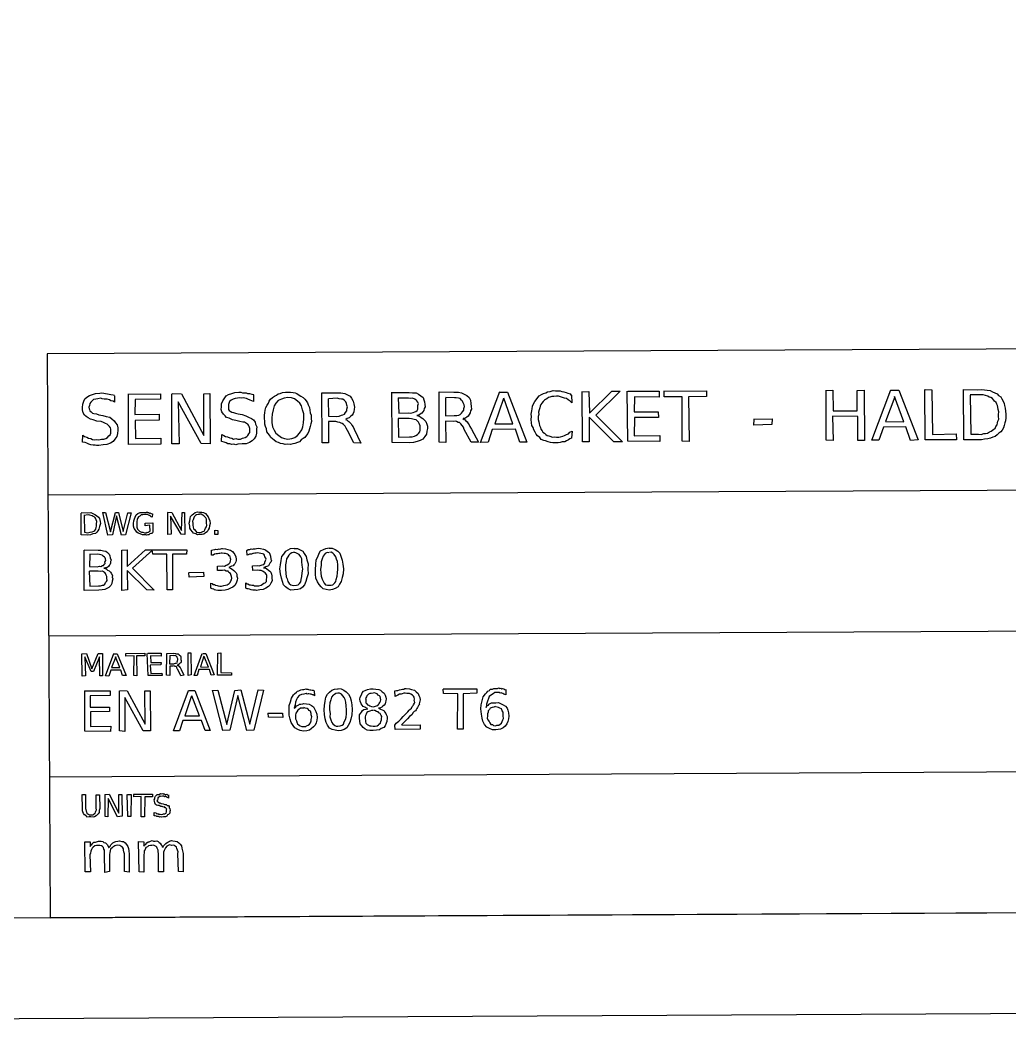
# Model space of a CAD drawing. Header units: millimetres. Extents: x -1 to 471, y -1 to 401.
# Drawn here: x 278 to 376.3, y -1.2 to 99.4 of the extents above; entities that cross this region are included whole.
import ezdxf

# ---------------------------------------------------------------- set-up
doc = ezdxf.new("R2010")
doc.units = ezdxf.units.MM

msp = doc.modelspace()

# ---------------------------------------------------------------- linework, layer by layer
for points in [[(1.06, -1.21), (471.02, 1.22), (468.99, 401.18), (-1.05, 398.77)], [(11.02, 8.84), (460.96, 11.16), (459.02, 391.14), (9.04, 388.87)], [(280.96, 10.21), (460.97, 11.16), (460.67, 67.14), (280.68, 66.24)]]:
    msp.add_lwpolyline(points, close=True)
for points in [[(301.18, 62.19), (301.17, 61.5), (301, 61.59), (300.84, 61.66), (300.63, 61.75), (300.5, 61.82), (300.33, 61.83), (300.16, 61.87), (299.98, 61.85), (299.81, 61.87), (299.59, 61.83), (299.35, 61.82), (299.15, 61.73), (298.97, 61.66), (298.81, 61.5), (298.75, 61.41), (298.7, 61.23), (298.69, 61.08), (298.69, 60.9), (298.69, 60.73), (298.77, 60.61), (298.85, 60.56), (299.02, 60.44), (299.19, 60.42), (299.38, 60.36), (299.66, 60.29), (300.04, 60.21), (300.42, 60.08), (300.67, 59.97), (300.97, 59.84), (301.19, 59.68), (301.34, 59.47), (301.39, 59.27), (301.5, 58.98), (301.49, 58.75), (301.47, 58.38), (301.41, 58.06), (301.24, 57.81), (301.04, 57.62), (300.78, 57.44), (300.45, 57.32), (300.05, 57.29), (299.61, 57.26), (299.43, 57.22), (299.24, 57.27), (299.03, 57.25), (298.84, 57.3), (298.64, 57.32), (298.46, 57.4), (298.25, 57.46), (298.01, 57.53), (298.02, 58.25), (298.22, 58.12), (298.41, 58.04), (298.61, 58), (298.84, 57.89), (299.04, 57.87), (299.19, 57.78), (299.42, 57.82), (299.63, 57.76), (299.88, 57.77), (300.09, 57.86), (300.35, 57.94), (300.51, 58.03), (300.63, 58.15), (300.72, 58.31), (300.82, 58.44), (300.83, 58.66), (300.82, 58.83), (300.75, 59.02), (300.68, 59.16), (300.61, 59.27), (300.47, 59.33), (300.29, 59.45), (300.11, 59.46), (299.83, 59.51), (299.44, 59.64), (299.11, 59.68), (298.75, 59.85), (298.49, 59.93), (298.35, 60.09), (298.19, 60.24), (298.05, 60.48), (297.98, 60.71), (298.01, 60.98), (298, 61.29), (298.12, 61.58), (298.25, 61.79), (298.45, 62.06), (298.69, 62.22), (299.04, 62.3), (299.33, 62.4), (299.74, 62.43), (299.91, 62.44), (300.08, 62.38), (300.29, 62.38), (300.45, 62.36), (300.6, 62.3), (300.8, 62.3), (301.03, 62.24), (301.23, 62.2)], [(304.58, 62.44), (304.86, 62.43), (305.12, 62.4), (305.32, 62.38), (305.5, 62.3), (305.71, 62.14), (305.9, 62.03), (306.12, 61.91), (306.3, 61.74), (306.4, 61.59), (306.56, 61.38), (306.63, 61.19), (306.74, 60.9), (306.79, 60.66), (306.83, 60.4), (306.91, 60.16), (306.9, 59.84), (306.93, 59.54), (306.87, 59.31), (306.8, 59.04), (306.75, 58.81), (306.68, 58.58), (306.57, 58.32), (306.45, 58.17), (306.27, 57.94), (306.12, 57.82), (305.92, 57.7), (305.75, 57.52), (305.56, 57.45), (305.3, 57.34), (305.09, 57.31), (304.86, 57.24), (304.59, 57.28), (304.34, 57.25), (304.14, 57.29), (303.87, 57.35), (303.68, 57.45), (303.44, 57.51), (303.23, 57.66), (303.08, 57.79), (302.89, 57.92), (302.76, 58.16), (302.64, 58.33), (302.52, 58.51), (302.46, 58.79), (302.36, 59.04), (302.31, 59.26), (302.3, 59.53), (302.29, 59.86), (302.26, 60.14), (302.31, 60.4), (302.35, 60.64), (302.41, 60.9), (302.53, 61.15), (302.66, 61.35), (302.75, 61.54), (302.88, 61.76), (303.07, 61.91), (303.26, 62.04), (303.46, 62.15), (303.63, 62.26), (303.82, 62.32), (304.07, 62.42), (304.36, 62.43), (304.61, 62.43)], [(310.32, 59.71), (310.48, 59.65), (310.55, 59.6), (310.66, 59.54), (310.76, 59.42), (310.89, 59.31), (310.94, 59.16), (311.1, 58.98), (311.18, 58.76), (311.86, 57.36), (311.16, 57.41), (310.53, 58.64), (310.39, 58.87), (310.29, 59.07), (310.14, 59.22), (310.01, 59.32), (309.9, 59.37), (309.77, 59.43), (309.55, 59.47), (309.35, 59.52), (308.62, 59.51), (308.64, 57.4), (308, 57.39), (307.96, 62.39), (309.46, 62.36), (309.86, 62.36), (310.26, 62.32), (310.52, 62.18), (310.78, 62.03), (310.92, 61.83), (311.09, 61.55), (311.14, 61.28), (311.22, 60.94), (311.19, 60.76), (311.14, 60.5), (311.09, 60.31), (311, 60.17), (310.87, 60.04), (310.7, 59.88), (310.5, 59.82), (310.36, 59.73)], [(314.88, 62.41), (316.65, 62.41), (316.97, 62.39), (317.35, 62.37), (317.57, 62.24), (317.82, 62.09), (318.04, 61.9), (318.12, 61.69), (318.19, 61.47), (318.21, 61.21), (318.24, 60.97), (318.16, 60.81), (318.11, 60.61), (318.01, 60.48), (317.92, 60.35), (317.76, 60.24), (317.63, 60.15), (317.41, 60.12), (317.67, 60.06), (317.83, 59.93), (318, 59.83), (318.15, 59.68), (318.32, 59.53), (318.41, 59.27), (318.47, 59.06), (318.49, 58.84), (318.42, 58.55), (318.38, 58.26), (318.22, 58.03), (318, 57.76), (317.74, 57.64), (317.44, 57.53), (317.1, 57.44), (316.71, 57.42), (314.96, 57.43), (314.92, 62.42)], [(321.98, 59.82), (322.11, 59.74), (322.22, 59.69), (322.3, 59.58), (322.43, 59.48), (322.51, 59.32), (322.61, 59.21), (322.69, 59.02), (322.85, 58.78), (323.55, 57.48), (322.83, 57.47), (322.13, 58.74), (322.05, 58.97), (321.93, 59.14), (321.8, 59.28), (321.67, 59.42), (321.51, 59.44), (321.37, 59.54), (321.24, 59.55), (321.01, 59.53), (320.26, 59.57), (320.29, 57.43), (319.64, 57.47), (319.63, 62.46), (321.1, 62.45), (321.56, 62.44), (321.86, 62.36), (322.2, 62.22), (322.39, 62.1), (322.61, 61.91), (322.76, 61.65), (322.78, 61.32), (322.82, 61.02), (322.85, 60.75), (322.76, 60.58), (322.7, 60.37), (322.6, 60.23), (322.52, 60.05), (322.37, 59.96), (322.2, 59.84), (322.01, 59.81)], [(325.64, 62.43), (326.42, 62.45), (328.34, 57.48), (327.64, 57.46), (327.21, 58.78), (324.91, 58.72), (324.49, 57.47), (323.75, 57.44), (325.68, 62.5)], [(332.8, 62.13), (332.83, 61.39), (332.66, 61.55), (332.47, 61.69), (332.3, 61.8), (332.1, 61.85), (331.89, 61.91), (331.7, 61.97), (331.48, 62.03), (331.28, 62.05), (331.03, 62), (330.82, 62.02), (330.65, 61.94), (330.5, 61.9), (330.32, 61.79), (330.21, 61.71), (330.09, 61.63), (329.97, 61.5), (329.84, 61.34), (329.75, 61.21), (329.68, 61.06), (329.63, 60.88), (329.57, 60.69), (329.5, 60.45), (329.53, 60.21), (329.48, 60.01), (329.49, 59.73), (329.53, 59.5), (329.57, 59.33), (329.61, 59.13), (329.71, 58.92), (329.73, 58.76), (329.88, 58.6), (329.95, 58.45), (330.12, 58.37), (330.22, 58.23), (330.36, 58.14), (330.54, 58.09), (330.72, 58.05), (330.88, 57.97), (331.1, 57.99), (331.29, 57.98), (331.52, 57.96), (331.68, 58.01), (331.93, 58.07), (332.08, 58.12), (332.29, 58.22), (332.49, 58.29), (332.63, 58.47), (332.84, 58.58), (332.8, 57.86), (332.63, 57.79), (332.49, 57.7), (332.3, 57.6), (332.11, 57.49), (331.87, 57.49), (331.65, 57.44), (331.46, 57.41), (331.23, 57.4), (330.93, 57.42), (330.69, 57.45), (330.48, 57.5), (330.21, 57.6), (330.04, 57.65), (329.78, 57.75), (329.63, 57.92), (329.42, 58.1), (329.26, 58.28), (329.16, 58.48), (329.05, 58.7), (328.99, 58.93), (328.86, 59.13), (328.82, 59.38), (328.77, 59.71), (328.82, 60.01), (328.79, 60.27), (328.85, 60.57), (328.89, 60.8), (328.92, 61.06), (329.01, 61.29), (329.15, 61.52), (329.26, 61.69), (329.44, 61.91), (329.58, 62.07), (329.8, 62.21), (330, 62.32), (330.23, 62.38), (330.41, 62.48), (330.67, 62.5), (330.96, 62.6), (331.21, 62.56), (331.41, 62.58), (331.67, 62.58), (331.83, 62.49), (332.03, 62.46), (332.27, 62.42), (332.43, 62.34), (332.65, 62.26), (332.78, 62.09)], [(333.88, 62.48), (334.51, 62.5), (334.57, 60.36), (336.8, 62.55), (337.63, 62.55), (335.2, 60.17), (337.86, 57.51), (336.99, 57.52), (334.55, 59.94), (334.53, 57.49), (333.88, 57.51), (333.84, 62.51)], [(338.37, 62.54), (341.5, 62.53), (341.51, 61.95), (339.06, 61.98), (339, 60.47), (341.39, 60.49), (341.42, 59.93), (339.05, 59.91), (339.02, 58.1), (341.56, 58.15), (341.57, 57.55), (338.37, 57.57), (338.33, 62.55)], [(341.96, 62.55), (346.21, 62.56), (346.22, 62.02), (344.41, 61.98), (344.48, 57.54), (343.79, 57.58), (343.78, 61.97), (341.99, 61.98), (342.01, 62.58)], [(358.07, 62.61), (358.76, 62.65), (358.78, 60.6), (361.19, 60.57), (361.17, 62.62), (361.86, 62.63), (361.91, 57.63), (361.23, 57.64), (361.25, 60.03), (358.74, 60.05), (358.79, 57.63), (358.09, 57.66), (358.09, 62.64)], [(364.54, 62.64), (365.31, 62.64), (367.24, 57.69), (366.49, 57.64), (366.03, 58.98), (363.8, 58.95), (363.33, 57.68), (362.63, 57.68), (364.53, 62.66)], [(367.94, 62.7), (368.59, 62.66), (368.65, 58.22), (371.03, 58.3), (371.06, 57.69), (367.94, 57.69), (367.91, 62.69)], [(371.73, 62.71), (373.12, 62.68), (373.51, 62.71), (373.83, 62.66), (374.09, 62.64), (374.39, 62.59), (374.63, 62.48), (374.86, 62.37), (375.1, 62.27), (375.24, 62.1), (375.45, 61.97), (375.56, 61.77), (375.69, 61.55), (375.79, 61.33), (375.83, 61.11), (375.9, 60.85), (375.92, 60.54), (375.95, 60.26), (375.96, 59.9), (375.91, 59.59), (375.87, 59.38), (375.79, 59.13), (375.71, 58.9), (375.59, 58.68), (375.45, 58.49), (375.26, 58.36), (375.09, 58.19), (374.9, 58.03), (374.65, 57.98), (374.44, 57.88), (374.15, 57.8), (373.83, 57.78), (373.52, 57.69), (373.13, 57.72), (371.77, 57.71), (371.75, 62.69)], [(287.38, 62.09), (287.37, 61.45), (287.22, 61.54), (287.01, 61.59), (286.86, 61.69), (286.65, 61.74), (286.51, 61.75), (286.34, 61.75), (286.13, 61.78), (286.02, 61.83), (285.72, 61.79), (285.51, 61.73), (285.29, 61.71), (285.14, 61.57), (285.01, 61.44), (284.93, 61.31), (284.88, 61.13), (284.82, 60.96), (284.85, 60.79), (284.88, 60.71), (284.93, 60.57), (285.05, 60.49), (285.17, 60.36), (285.31, 60.31), (285.59, 60.28), (285.8, 60.18), (286.22, 60.11), (286.55, 60.01), (286.9, 59.94), (287.1, 59.79), (287.32, 59.6), (287.46, 59.4), (287.64, 59.19), (287.7, 58.91), (287.71, 58.65), (287.68, 58.33), (287.59, 58.02), (287.4, 57.76), (287.24, 57.55), (286.98, 57.38), (286.62, 57.24), (286.25, 57.22), (285.8, 57.14), (285.59, 57.15), (285.45, 57.17), (285.25, 57.17), (285.03, 57.22), (284.83, 57.26), (284.61, 57.36), (284.44, 57.43), (284.19, 57.46), (284.22, 58.16), (284.38, 58.03), (284.63, 57.98), (284.79, 57.86), (285.01, 57.85), (285.19, 57.75), (285.42, 57.71), (285.61, 57.73), (285.82, 57.7), (286.08, 57.76), (286.3, 57.78), (286.51, 57.83), (286.67, 57.92), (286.81, 58.09), (286.92, 58.2), (287, 58.37), (287.01, 58.57), (287, 58.75), (286.96, 58.91), (286.87, 59.02), (286.77, 59.14), (286.65, 59.25), (286.47, 59.34), (286.28, 59.44), (286.04, 59.51), (285.61, 59.57), (285.25, 59.68), (284.97, 59.75), (284.74, 59.9), (284.54, 60.03), (284.37, 60.17), (284.25, 60.39), (284.18, 60.68), (284.2, 60.92), (284.21, 61.24), (284.31, 61.54), (284.42, 61.77), (284.63, 61.94), (284.87, 62.1), (285.19, 62.22), (285.49, 62.32), (285.9, 62.34), (286.07, 62.36), (286.3, 62.35), (286.47, 62.3), (286.66, 62.27), (286.82, 62.25), (286.99, 62.21), (287.22, 62.16), (287.37, 62.13)], [(288.73, 62.24), (291.93, 62.26), (291.93, 61.74), (289.41, 61.72), (289.4, 60.22), (291.79, 60.26), (291.8, 59.67), (289.42, 59.63), (289.47, 57.84), (291.97, 57.87), (291.98, 57.26), (288.77, 57.24), (288.76, 62.29)], [(293.1, 62.3), (294.01, 62.28), (296.24, 58.15), (296.23, 62.29), (296.85, 62.3), (296.87, 57.31), (295.97, 57.34), (293.7, 61.48), (293.78, 57.3), (293.07, 57.31), (293.07, 62.27)], [(304.61, 61.92), (304.22, 61.83), (303.95, 61.75), (303.64, 61.62), (303.39, 61.36), (303.23, 61.07), (303.13, 60.69), (303.05, 60.26), (303.02, 59.87), (303.02, 59.41), (303.08, 58.99), (303.23, 58.68), (303.4, 58.37), (303.71, 58.14), (303.97, 57.93), (304.27, 57.82), (304.6, 57.78), (304.98, 57.83), (305.29, 57.93), (305.54, 58.13), (305.74, 58.35), (305.99, 58.7), (306.1, 59), (306.14, 59.39), (306.17, 59.83), (306.17, 60.29), (306.06, 60.68), (305.94, 61.08), (305.78, 61.34), (305.55, 61.56), (305.24, 61.79), (304.95, 61.88), (304.58, 61.92)], [(308.6, 61.79), (308.62, 60.04), (309.47, 60.02), (309.69, 60.05), (309.94, 60.14), (310.07, 60.2), (310.22, 60.27), (310.32, 60.43), (310.45, 60.58), (310.45, 60.75), (310.51, 60.98), (310.45, 61.14), (310.44, 61.3), (310.36, 61.49), (310.21, 61.61), (310.05, 61.74), (309.92, 61.74), (309.69, 61.79), (309.5, 61.85), (308.64, 61.79)], [(315.55, 61.87), (315.61, 60.34), (316.6, 60.37), (316.82, 60.35), (317.05, 60.41), (317.2, 60.47), (317.31, 60.52), (317.46, 60.62), (317.52, 60.75), (317.53, 60.97), (317.53, 61.12), (317.58, 61.32), (317.52, 61.45), (317.4, 61.59), (317.35, 61.65), (317.2, 61.74), (317, 61.84), (316.83, 61.82), (316.6, 61.83), (315.55, 61.86)], [(320.25, 61.86), (320.27, 60.09), (321.14, 60.13), (321.4, 60.13), (321.58, 60.16), (321.71, 60.21), (321.85, 60.35), (321.96, 60.5), (322.07, 60.65), (322.08, 60.81), (322.14, 61.02), (322.12, 61.19), (322.03, 61.38), (321.96, 61.56), (321.85, 61.63), (321.72, 61.8), (321.54, 61.86), (321.34, 61.88), (321.15, 61.87), (320.25, 61.91)], [(326.02, 61.8), (325.16, 59.28), (326.97, 59.28), (326.06, 61.83)], [(364.92, 61.97), (363.98, 59.53), (365.82, 59.5), (364.89, 62.01)], [(372.41, 62.14), (372.46, 58.28), (373.24, 58.27), (373.51, 58.25), (373.77, 58.33), (373.92, 58.32), (374.13, 58.37), (374.33, 58.49), (374.49, 58.56), (374.62, 58.65), (374.76, 58.77), (374.88, 58.84), (374.96, 59.03), (375.08, 59.19), (375.14, 59.38), (375.17, 59.56), (375.25, 59.76), (375.22, 60.01), (375.22, 60.23), (375.25, 60.5), (375.2, 60.73), (375.17, 60.94), (375.13, 61.13), (375.07, 61.25), (374.98, 61.42), (374.84, 61.54), (374.74, 61.68), (374.64, 61.8), (374.47, 61.9), (374.29, 61.95), (374.16, 62.04), (373.94, 62.11), (373.7, 62.16), (373.46, 62.16), (373.22, 62.18), (372.41, 62.16)], [(315.57, 59.81), (315.6, 57.96), (316.67, 58), (316.95, 58), (317.19, 58.06), (317.33, 58.13), (317.48, 58.23), (317.59, 58.34), (317.71, 58.49), (317.74, 58.66), (317.74, 58.88), (317.74, 59.09), (317.66, 59.32), (317.59, 59.47), (317.49, 59.57), (317.35, 59.7), (317.15, 59.73), (316.89, 59.8), (316.65, 59.84), (315.57, 59.83)], [(350.87, 59.77), (352.73, 59.79), (352.71, 59.22), (350.92, 59.17), (350.94, 59.73)], [(280.79, 52.23), (460.76, 53.13)], [(284.07, 50.48), (284.69, 50.46), (285, 50.47), (285.2, 50.37), (285.42, 50.3), (285.59, 50.17), (285.76, 50.03), (285.88, 49.88), (285.93, 49.59), (285.96, 49.38), (285.88, 49.09), (285.82, 48.84), (285.72, 48.66), (285.6, 48.54), (285.48, 48.39), (285.22, 48.35), (284.99, 48.27), (284.67, 48.23), (284.06, 48.25), (284.04, 50.42)], [(286.19, 50.47), (286.48, 50.47), (286.97, 48.57), (287.45, 50.49), (287.75, 50.47), (288.23, 48.59), (288.69, 50.44), (289.02, 50.46), (288.47, 48.27), (288.05, 48.24), (287.57, 50.16), (287.16, 48.25), (286.72, 48.24), (286.22, 50.5)], [(290.91, 48.58), (290.89, 49.22), (290.41, 49.16), (290.43, 49.44), (291.17, 49.45), (291.18, 48.52), (291.11, 48.41), (290.99, 48.39), (290.88, 48.35), (290.79, 48.28), (290.69, 48.28), (290.56, 48.24), (290.49, 48.27), (290.33, 48.25), (290.15, 48.25), (289.91, 48.35), (289.72, 48.43), (289.58, 48.54), (289.46, 48.73), (289.33, 48.9), (289.25, 49.11), (289.24, 49.39), (289.3, 49.65), (289.36, 49.87), (289.43, 50.02), (289.52, 50.25), (289.69, 50.37), (289.91, 50.47), (290.07, 50.47), (290.33, 50.5), (290.45, 50.5), (290.54, 50.53), (290.63, 50.52), (290.76, 50.5), (290.85, 50.42), (290.92, 50.44), (291, 50.38), (291.14, 50.34), (291.1, 50.01), (291.02, 50.05), (290.94, 50.12), (290.86, 50.18), (290.75, 50.22), (290.67, 50.27), (290.54, 50.27), (290.5, 50.28), (290.37, 50.3), (290.18, 50.24), (290.01, 50.25), (289.9, 50.13), (289.75, 50.05), (289.65, 49.9), (289.63, 49.78), (289.58, 49.6), (289.6, 49.39), (289.59, 49.16), (289.59, 49.02), (289.65, 48.82), (289.79, 48.69), (289.86, 48.63), (290.05, 48.52), (290.18, 48.52), (290.36, 48.48), (290.49, 48.46), (290.52, 48.48), (290.6, 48.53), (290.69, 48.5), (290.74, 48.53), (290.78, 48.57), (290.85, 48.58), (290.89, 48.63)], [(292.64, 50.52), (293.08, 50.5), (294.04, 48.69), (294.08, 50.49), (294.33, 50.48), (294.36, 48.3), (293.98, 48.33), (292.93, 50.13), (293, 48.32), (292.68, 48.3), (292.66, 50.48)], [(295.82, 50.53), (296.03, 50.51), (296.21, 50.5), (296.4, 50.4), (296.53, 50.23), (296.68, 50.05), (296.74, 49.9), (296.84, 49.66), (296.87, 49.38), (296.82, 49.16), (296.76, 48.94), (296.69, 48.75), (296.58, 48.55), (296.4, 48.45), (296.23, 48.33), (296.07, 48.3), (295.82, 48.3), (295.62, 48.26), (295.44, 48.37), (295.23, 48.44), (295.11, 48.57), (294.94, 48.76), (294.86, 48.92), (294.85, 49.13), (294.78, 49.44), (294.85, 49.65), (294.89, 49.89), (294.93, 50.09), (295.08, 50.25), (295.22, 50.36), (295.39, 50.5), (295.63, 50.55), (295.85, 50.52)], [(295.81, 50.3), (295.69, 50.28), (295.53, 50.24), (295.41, 50.19), (295.28, 50.06), (295.25, 49.94), (295.18, 49.76), (295.13, 49.63), (295.14, 49.4), (295.14, 49.2), (295.17, 49.05), (295.21, 48.86), (295.33, 48.78), (295.45, 48.62), (295.53, 48.54), (295.7, 48.5), (295.86, 48.5), (296, 48.52), (296.13, 48.58), (296.27, 48.63), (296.36, 48.75), (296.41, 48.92), (296.52, 49.05), (296.54, 49.23), (296.51, 49.41), (296.52, 49.6), (296.51, 49.82), (296.44, 49.94), (296.33, 50.04), (296.23, 50.14), (296.14, 50.22), (295.98, 50.32), (295.83, 50.31)], [(284.36, 50.18), (284.38, 48.52), (284.71, 48.47), (284.96, 48.52), (285.14, 48.55), (285.31, 48.63), (285.4, 48.71), (285.51, 48.83), (285.54, 49), (285.59, 49.14), (285.58, 49.37), (285.6, 49.59), (285.53, 49.77), (285.49, 49.92), (285.4, 50.03), (285.25, 50.1), (285.14, 50.16), (284.91, 50.23), (284.74, 50.24), (284.33, 50.2)], [(297.37, 48.72), (297.64, 48.7), (297.64, 48.31), (297.33, 48.31), (297.35, 48.72)], [(284.36, 46.78), (285.74, 46.75), (286.02, 46.74), (286.26, 46.67), (286.51, 46.63), (286.67, 46.51), (286.85, 46.36), (286.9, 46.19), (286.95, 45.97), (287.03, 45.76), (286.98, 45.6), (286.96, 45.46), (286.9, 45.29), (286.82, 45.22), (286.77, 45.11), (286.62, 45), (286.48, 44.97), (286.32, 44.95), (286.53, 44.88), (286.67, 44.77), (286.84, 44.68), (286.97, 44.57), (287.05, 44.45), (287.16, 44.23), (287.15, 44.07), (287.21, 43.88), (287.13, 43.65), (287.09, 43.44), (287, 43.22), (286.81, 43.04), (286.6, 42.93), (286.41, 42.83), (286.13, 42.81), (285.8, 42.78), (284.35, 42.74), (284.36, 46.75)], [(284.9, 46.29), (284.87, 45.12), (285.65, 45.1), (285.87, 45.14), (286, 45.12), (286.17, 45.22), (286.27, 45.23), (286.37, 45.35), (286.43, 45.42), (286.42, 45.55), (286.5, 45.72), (286.46, 45.88), (286.43, 45.99), (286.37, 46.06), (286.24, 46.15), (286.13, 46.24), (286, 46.28), (285.87, 46.3), (285.66, 46.34), (284.88, 46.32)], [(288.09, 46.75), (288.63, 46.79), (288.63, 45.11), (290.45, 46.79), (291.16, 46.76), (289.16, 44.95), (291.3, 42.76), (290.58, 42.81), (288.64, 44.71), (288.65, 42.79), (288.1, 42.75), (288.08, 46.75)], [(291.14, 46.78), (294.54, 46.79), (294.52, 46.35), (293.12, 46.33), (293.13, 42.81), (292.6, 42.8), (292.56, 46.34), (291.17, 46.33), (291.11, 46.78)], [(298.74, 45.01), (298.9, 44.94), (299.07, 44.86), (299.23, 44.73), (299.31, 44.63), (299.45, 44.48), (299.52, 44.35), (299.51, 44.16), (299.58, 43.97), (299.56, 43.75), (299.45, 43.46), (299.34, 43.23), (299.13, 43.05), (298.91, 42.96), (298.64, 42.82), (298.35, 42.77), (298.01, 42.72), (297.9, 42.75), (297.75, 42.75), (297.63, 42.75), (297.45, 42.77), (297.32, 42.79), (297.23, 42.86), (297.08, 42.91), (296.95, 42.96), (296.95, 43.47), (297.06, 43.42), (297.14, 43.33), (297.3, 43.34), (297.42, 43.28), (297.58, 43.24), (297.68, 43.21), (297.83, 43.18), (297.99, 43.18), (298.22, 43.23), (298.39, 43.25), (298.58, 43.3), (298.77, 43.43), (298.87, 43.53), (298.92, 43.68), (299, 43.81), (299.03, 43.97), (299.01, 44.14), (298.93, 44.31), (298.89, 44.44), (298.74, 44.53), (298.66, 44.64), (298.47, 44.66), (298.29, 44.74), (298.09, 44.73), (297.59, 44.72), (297.61, 45.16), (298.07, 45.17), (298.31, 45.16), (298.45, 45.24), (298.55, 45.27), (298.72, 45.37), (298.81, 45.45), (298.85, 45.52), (298.89, 45.69), (298.93, 45.81), (298.9, 45.92), (298.86, 46.1), (298.77, 46.19), (298.69, 46.29), (298.59, 46.35), (298.39, 46.41), (298.28, 46.42), (298.06, 46.45), (297.96, 46.43), (297.85, 46.41), (297.74, 46.42), (297.59, 46.39), (297.48, 46.38), (297.32, 46.36), (297.17, 46.26), (297.02, 46.26), (297, 46.73), (297.15, 46.76), (297.33, 46.82), (297.45, 46.84), (297.57, 46.82), (297.76, 46.88), (297.84, 46.85), (298.02, 46.91), (298.11, 46.92), (298.39, 46.88), (298.64, 46.8), (298.89, 46.73), (299.08, 46.62), (299.22, 46.46), (299.32, 46.31), (299.44, 46.08), (299.46, 45.84), (299.46, 45.73), (299.43, 45.59), (299.33, 45.4), (299.23, 45.29), (299.17, 45.17), (299.01, 45.14), (298.87, 45.07), (298.72, 45.02)], [(302.18, 45), (302.37, 44.97), (302.52, 44.88), (302.67, 44.75), (302.81, 44.67), (302.91, 44.54), (302.96, 44.35), (303.02, 44.2), (303.01, 43.99), (303.03, 43.71), (302.92, 43.47), (302.82, 43.28), (302.66, 43.12), (302.42, 42.98), (302.15, 42.84), (301.82, 42.8), (301.47, 42.73), (301.38, 42.76), (301.2, 42.77), (301.11, 42.78), (300.95, 42.81), (300.8, 42.87), (300.66, 42.89), (300.54, 42.9), (300.41, 42.97), (300.41, 43.5), (300.53, 43.4), (300.62, 43.39), (300.79, 43.31), (300.89, 43.29), (301.01, 43.27), (301.18, 43.27), (301.29, 43.19), (301.48, 43.2), (301.72, 43.21), (301.93, 43.26), (302.07, 43.35), (302.22, 43.45), (302.33, 43.51), (302.46, 43.64), (302.48, 43.83), (302.5, 44.01), (302.5, 44.21), (302.47, 44.31), (302.34, 44.48), (302.23, 44.55), (302.08, 44.65), (301.93, 44.71), (301.77, 44.72), (301.55, 44.74), (301.13, 44.73), (301.09, 45.19), (301.58, 45.23), (301.73, 45.19), (301.94, 45.25), (302.05, 45.28), (302.21, 45.33), (302.31, 45.46), (302.31, 45.56), (302.37, 45.7), (302.43, 45.85), (302.42, 45.94), (302.31, 46.08), (302.27, 46.24), (302.2, 46.33), (302.07, 46.39), (301.9, 46.4), (301.74, 46.43), (301.58, 46.47), (301.45, 46.45), (301.33, 46.43), (301.17, 46.42), (301.1, 46.41), (300.97, 46.35), (300.8, 46.36), (300.64, 46.27), (300.55, 46.24), (300.51, 46.71), (300.65, 46.81), (300.83, 46.8), (300.94, 46.87), (301.11, 46.84), (301.19, 46.86), (301.35, 46.89), (301.49, 46.92), (301.63, 46.93), (301.89, 46.9), (302.18, 46.84), (302.36, 46.77), (302.57, 46.61), (302.74, 46.5), (302.81, 46.33), (302.88, 46.13), (302.92, 45.85), (302.96, 45.71), (302.91, 45.56), (302.82, 45.46), (302.75, 45.33), (302.67, 45.19), (302.51, 45.11), (302.36, 45.08), (302.21, 45.02)], [(305.21, 46.9), (305.55, 46.92), (305.83, 46.79), (306.07, 46.63), (306.21, 46.41), (306.42, 46.1), (306.48, 45.77), (306.61, 45.37), (306.59, 44.87), (306.61, 44.38), (306.49, 43.99), (306.38, 43.62), (306.25, 43.3), (306.05, 43.08), (305.85, 42.91), (305.58, 42.82), (305.22, 42.81), (304.88, 42.78), (304.63, 42.89), (304.37, 43.1), (304.17, 43.3), (304.07, 43.62), (303.95, 43.95), (303.85, 44.4), (303.81, 44.88), (303.87, 45.3), (303.93, 45.73), (304.01, 46.12), (304.2, 46.36), (304.38, 46.63), (304.63, 46.79), (304.87, 46.92), (305.21, 46.93)], [(305.24, 46.53), (304.99, 46.47), (304.82, 46.38), (304.68, 46.26), (304.61, 46.07), (304.46, 45.89), (304.44, 45.61), (304.36, 45.27), (304.36, 44.83), (304.41, 44.45), (304.43, 44.1), (304.54, 43.88), (304.58, 43.64), (304.72, 43.43), (304.88, 43.31), (305.04, 43.25), (305.2, 43.24), (305.44, 43.27), (305.62, 43.29), (305.75, 43.43), (305.88, 43.61), (305.93, 43.83), (305.98, 44.11), (306.02, 44.5), (306.07, 44.85), (306.02, 45.24), (306, 45.58), (305.97, 45.88), (305.87, 46.08), (305.73, 46.31), (305.59, 46.37), (305.39, 46.49), (305.2, 46.51)], [(308.69, 46.95), (309, 46.94), (309.3, 46.8), (309.55, 46.63), (309.75, 46.44), (309.87, 46.16), (309.98, 45.75), (310.05, 45.36), (310.12, 44.88), (310.09, 44.39), (310, 44.01), (309.9, 43.64), (309.72, 43.35), (309.58, 43.09), (309.3, 42.93), (309.03, 42.85), (308.7, 42.77), (308.39, 42.84), (308.1, 42.9), (307.91, 43.1), (307.7, 43.32), (307.54, 43.59), (307.39, 43.96), (307.34, 44.36), (307.35, 44.83), (307.37, 45.31), (307.4, 45.78), (307.56, 46.08), (307.7, 46.44), (307.85, 46.67), (308.14, 46.81), (308.38, 46.91), (308.69, 46.96)], [(308.68, 46.49), (308.5, 46.5), (308.32, 46.4), (308.19, 46.29), (308.1, 46.13), (308, 45.89), (307.91, 45.58), (307.9, 45.22), (307.84, 44.87), (307.88, 44.45), (307.9, 44.15), (307.99, 43.86), (308.1, 43.65), (308.21, 43.45), (308.34, 43.31), (308.52, 43.25), (308.69, 43.25), (308.9, 43.25), (309.07, 43.3), (309.26, 43.48), (309.35, 43.64), (309.41, 43.84), (309.51, 44.16), (309.54, 44.48), (309.57, 44.87), (309.55, 45.27), (309.53, 45.6), (309.42, 45.86), (309.37, 46.08), (309.21, 46.31), (309.07, 46.44), (308.9, 46.53), (308.72, 46.5)], [(284.85, 44.67), (284.92, 43.17), (285.77, 43.2), (285.99, 43.2), (286.16, 43.26), (286.26, 43.28), (286.4, 43.37), (286.48, 43.52), (286.57, 43.62), (286.63, 43.74), (286.6, 43.95), (286.61, 44.12), (286.53, 44.25), (286.46, 44.42), (286.4, 44.52), (286.28, 44.58), (286.16, 44.64), (285.99, 44.63), (285.73, 44.67), (284.89, 44.67)], [(294.8, 44.51), (296.2, 44.57), (296.26, 44.12), (294.78, 44.06), (294.76, 44.52)], [(280.84, 38.23), (460.85, 39.14)], [(284.11, 36.44), (284.57, 36.46), (285.13, 34.94), (285.74, 36.48), (286.16, 36.47), (286.18, 34.25), (285.9, 34.24), (285.87, 36.16), (285.29, 34.69), (285.04, 34.69), (284.41, 36.16), (284.47, 34.26), (284.14, 34.23), (284.11, 36.44)], [(287.28, 36.43), (287.62, 36.44), (288.52, 34.28), (288.16, 34.3), (287.98, 34.81), (286.99, 34.81), (286.81, 34.23), (286.47, 34.27), (287.31, 36.49)], [(288.5, 36.49), (290.38, 36.5), (290.39, 36.23), (289.55, 36.24), (289.6, 34.25), (289.28, 34.3), (289.32, 36.24), (288.49, 36.21), (288.5, 36.48)], [(290.68, 36.5), (292.02, 36.51), (292.02, 36.21), (290.94, 36.23), (290.97, 35.59), (292, 35.59), (291.97, 35.35), (290.92, 35.32), (290.98, 34.5), (292.07, 34.52), (292.09, 34.28), (290.7, 34.29), (290.62, 36.46)], [(293.6, 35.31), (293.63, 35.28), (293.69, 35.29), (293.76, 35.21), (293.83, 35.2), (293.83, 35.11), (293.9, 35.08), (293.92, 35.03), (293.98, 34.89), (294.27, 34.32), (293.97, 34.27), (293.65, 34.89), (293.61, 34.96), (293.56, 35.08), (293.52, 35.14), (293.48, 35.19), (293.44, 35.19), (293.33, 35.18), (293.3, 35.25), (293.17, 35.21), (292.85, 35.22), (292.87, 34.28), (292.54, 34.31), (292.56, 36.47), (293.21, 36.52), (293.43, 36.49), (293.54, 36.44), (293.71, 36.44), (293.78, 36.33), (293.91, 36.23), (293.96, 36.18), (293.96, 35.98), (293.95, 35.87), (293.98, 35.79), (293.99, 35.65), (293.96, 35.56), (293.89, 35.52), (293.83, 35.47), (293.76, 35.41), (293.69, 35.33), (293.59, 35.3)], [(292.87, 36.27), (292.84, 35.45), (293.26, 35.44), (293.33, 35.47), (293.42, 35.51), (293.49, 35.5), (293.58, 35.54), (293.63, 35.63), (293.61, 35.71), (293.64, 35.78), (293.66, 35.84), (293.67, 35.95), (293.63, 36), (293.58, 36.09), (293.56, 36.18), (293.52, 36.19), (293.42, 36.26), (293.3, 36.24), (293.24, 36.28), (292.86, 36.23)], [(294.67, 36.53), (294.95, 36.53), (294.97, 34.34), (294.68, 34.3), (294.68, 36.47)], [(296.13, 36.49), (296.45, 36.49), (297.28, 34.34), (296.96, 34.32), (296.81, 34.9), (295.76, 34.89), (295.59, 34.29), (295.27, 34.3), (296.09, 36.49)], [(297.63, 36.5), (297.94, 36.55), (297.93, 34.58), (299.01, 34.57), (299.01, 34.31), (297.59, 34.33), (297.64, 36.51)], [(287.49, 36.15), (287.06, 35.07), (287.89, 35.1), (287.48, 36.14)], [(296.26, 36.21), (295.91, 35.16), (296.72, 35.12), (296.27, 36.19)], [(284.4, 32.78), (286.93, 32.78), (286.93, 32.3), (284.96, 32.28), (284.96, 31.13), (286.86, 31.14), (286.88, 30.7), (284.97, 30.69), (284.97, 29.22), (287.01, 29.25), (286.97, 28.73), (284.43, 28.76), (284.41, 32.77)], [(287.9, 32.79), (288.61, 32.75), (290.4, 29.44), (290.39, 32.77), (290.91, 32.78), (290.93, 28.79), (290.2, 28.79), (288.4, 32.1), (288.4, 28.74), (287.88, 28.8), (287.86, 32.77)], [(294.72, 32.8), (295.36, 32.81), (296.89, 28.82), (296.37, 28.82), (296.01, 29.82), (294.15, 29.83), (293.84, 28.8), (293.23, 28.78), (294.71, 32.79)], [(295.03, 32.27), (294.35, 30.29), (295.8, 30.28), (295.06, 32.28)], [(297.08, 32.81), (297.64, 32.82), (298.54, 29.43), (299.34, 32.81), (299.93, 32.85), (300.81, 29.45), (301.66, 32.86), (302.16, 32.84), (301.2, 28.87), (300.52, 28.84), (299.63, 32.29), (298.84, 28.86), (298.15, 28.83), (297.1, 32.82)], [(307.21, 32.76), (307.23, 32.26), (307.13, 32.36), (307.03, 32.37), (306.9, 32.42), (306.81, 32.45), (306.69, 32.48), (306.63, 32.46), (306.51, 32.45), (306.41, 32.49), (306.18, 32.44), (305.94, 32.41), (305.73, 32.31), (305.57, 32.11), (305.46, 31.89), (305.34, 31.64), (305.31, 31.39), (305.23, 31.05), (305.35, 31.12), (305.47, 31.26), (305.57, 31.3), (305.69, 31.37), (305.76, 31.43), (305.89, 31.44), (306.07, 31.49), (306.17, 31.5), (306.45, 31.46), (306.73, 31.44), (306.94, 31.31), (307.14, 31.17), (307.26, 30.98), (307.38, 30.71), (307.47, 30.45), (307.5, 30.13), (307.48, 29.86), (307.4, 29.6), (307.3, 29.34), (307.16, 29.19), (306.92, 29), (306.74, 28.86), (306.48, 28.79), (306.16, 28.77), (305.83, 28.81), (305.58, 28.91), (305.28, 29.1), (305.14, 29.31), (304.93, 29.62), (304.82, 29.94), (304.73, 30.36), (304.72, 30.87), (304.73, 31.3), (304.87, 31.68), (304.95, 32.04), (305.16, 32.38), (305.26, 32.48), (305.44, 32.63), (305.56, 32.72), (305.68, 32.78), (305.89, 32.87), (306.04, 32.9), (306.19, 32.91), (306.41, 32.97), (306.45, 32.93), (306.58, 32.94), (306.66, 32.91), (306.78, 32.87), (306.87, 32.87), (307, 32.82), (307.11, 32.83), (307.19, 32.81)], [(309.57, 32.99), (309.89, 32.96), (310.16, 32.83), (310.4, 32.67), (310.61, 32.43), (310.79, 32.12), (310.9, 31.78), (310.95, 31.39), (310.99, 30.9), (310.96, 30.39), (310.86, 29.96), (310.74, 29.63), (310.58, 29.32), (310.46, 29.08), (310.19, 28.94), (309.89, 28.83), (309.62, 28.79), (309.29, 28.85), (309, 28.91), (308.75, 29.07), (308.54, 29.37), (308.39, 29.62), (308.3, 30), (308.23, 30.4), (308.21, 30.89), (308.24, 31.32), (308.31, 31.75), (308.38, 32.12), (308.53, 32.44), (308.72, 32.64), (308.96, 32.82), (309.24, 32.92), (309.59, 32.97)], [(309.59, 32.53), (309.35, 32.49), (309.24, 32.4), (309.09, 32.32), (308.95, 32.13), (308.86, 31.86), (308.78, 31.59), (308.74, 31.23), (308.73, 30.88), (308.79, 30.5), (308.78, 30.17), (308.88, 29.9), (308.97, 29.62), (309.07, 29.48), (309.25, 29.33), (309.39, 29.27), (309.57, 29.26), (309.78, 29.29), (309.99, 29.36), (310.14, 29.45), (310.2, 29.67), (310.31, 29.91), (310.39, 30.16), (310.43, 30.47), (310.43, 30.89), (310.38, 31.29), (310.36, 31.63), (310.28, 31.9), (310.2, 32.11), (310.05, 32.26), (309.92, 32.43), (309.74, 32.53), (309.56, 32.53)], [(312.52, 31), (312.34, 31.08), (312.24, 31.13), (312.08, 31.22), (311.98, 31.34), (311.87, 31.48), (311.86, 31.59), (311.79, 31.73), (311.75, 31.94), (311.79, 32.15), (311.9, 32.37), (311.99, 32.57), (312.12, 32.72), (312.29, 32.81), (312.5, 32.89), (312.81, 32.98), (313.07, 32.96), (313.33, 32.94), (313.63, 32.91), (313.82, 32.84), (313.98, 32.67), (314.17, 32.54), (314.27, 32.35), (314.34, 32.14), (314.36, 31.97), (314.35, 31.78), (314.31, 31.64), (314.26, 31.46), (314.17, 31.34), (314.02, 31.24), (313.94, 31.15), (313.79, 31.07), (313.6, 31.04), (313.79, 30.96), (313.96, 30.88), (314.12, 30.82), (314.21, 30.68), (314.32, 30.52), (314.37, 30.41), (314.47, 30.22), (314.47, 30.05), (314.43, 29.73), (314.36, 29.54), (314.26, 29.3), (314.13, 29.12), (313.88, 29.01), (313.7, 28.88), (313.41, 28.86), (313.06, 28.84), (312.76, 28.83), (312.49, 28.86), (312.24, 29), (312.07, 29.13), (311.94, 29.3), (311.79, 29.49), (311.75, 29.78), (311.72, 30.02), (311.72, 30.22), (311.73, 30.38), (311.81, 30.52), (311.91, 30.64), (312.01, 30.8), (312.16, 30.9), (312.37, 30.95), (312.56, 30.99)], [(312.34, 31.89), (312.33, 31.72), (312.35, 31.57), (312.41, 31.5), (312.5, 31.38), (312.65, 31.35), (312.74, 31.27), (312.92, 31.22), (313.08, 31.19), (313.2, 31.21), (313.4, 31.27), (313.53, 31.32), (313.65, 31.44), (313.67, 31.52), (313.74, 31.6), (313.79, 31.75), (313.83, 31.88), (313.79, 32.05), (313.76, 32.2), (313.69, 32.27), (313.58, 32.34), (313.48, 32.46), (313.38, 32.5), (313.21, 32.56), (313.06, 32.55), (312.86, 32.51), (312.75, 32.5), (312.6, 32.42), (312.53, 32.38), (312.45, 32.27), (312.4, 32.16), (312.32, 32.01), (312.35, 31.9)], [(315.91, 29.36), (317.74, 29.4), (317.74, 28.95), (315.26, 28.94), (315.23, 29.36), (315.37, 29.54), (315.62, 29.75), (315.85, 29.97), (316.06, 30.21), (316.29, 30.45), (316.51, 30.69), (316.66, 30.83), (316.72, 30.92), (316.88, 31.04), (316.96, 31.21), (317.06, 31.32), (317.08, 31.39), (317.17, 31.54), (317.2, 31.6), (317.18, 31.74), (317.16, 31.81), (317.18, 31.94), (317.16, 32.13), (317.07, 32.25), (316.99, 32.35), (316.83, 32.45), (316.69, 32.51), (316.54, 32.51), (316.41, 32.51), (316.25, 32.52), (316.12, 32.53), (315.95, 32.47), (315.86, 32.45), (315.69, 32.42), (315.52, 32.33), (315.4, 32.27), (315.26, 32.2), (315.23, 32.75), (315.38, 32.79), (315.53, 32.8), (315.68, 32.86), (315.87, 32.91), (316, 32.93), (316.14, 32.94), (316.23, 33.01), (316.36, 32.99), (316.67, 32.95), (316.89, 32.91), (317.19, 32.83), (317.34, 32.68), (317.56, 32.49), (317.62, 32.3), (317.7, 32.09), (317.74, 31.87), (317.72, 31.75), (317.69, 31.62), (317.65, 31.49), (317.67, 31.4), (317.57, 31.3), (317.49, 31.12), (317.42, 31.02), (317.34, 30.87), (317.27, 30.78), (317.16, 30.71), (317.05, 30.6), (316.92, 30.38), (316.67, 30.2), (316.49, 29.97), (316.16, 29.66), (315.9, 29.38)], [(320.02, 32.97), (323.38, 32.98), (323.39, 32.53), (322.02, 32.48), (322.02, 28.96), (321.45, 28.96), (321.48, 32.47), (320.05, 32.51), (320.04, 32.94)], [(326.27, 32.91), (326.26, 32.37), (326.16, 32.41), (326.05, 32.45), (325.95, 32.49), (325.85, 32.53), (325.8, 32.56), (325.7, 32.55), (325.59, 32.6), (325.44, 32.61), (325.18, 32.59), (324.99, 32.48), (324.82, 32.38), (324.61, 32.21), (324.54, 32), (324.45, 31.74), (324.34, 31.44), (324.31, 31.1), (324.38, 31.26), (324.54, 31.35), (324.58, 31.44), (324.7, 31.5), (324.82, 31.56), (324.99, 31.57), (325.14, 31.58), (325.26, 31.59), (325.52, 31.6), (325.79, 31.49), (326.01, 31.37), (326.23, 31.25), (326.38, 31.04), (326.45, 30.83), (326.53, 30.57), (326.57, 30.25), (326.54, 29.97), (326.45, 29.71), (326.36, 29.48), (326.19, 29.25), (325.99, 29.1), (325.74, 28.95), (325.49, 28.94), (325.26, 28.9), (324.92, 28.89), (324.64, 29.02), (324.36, 29.17), (324.15, 29.42), (323.97, 29.74), (323.91, 30.04), (323.83, 30.44), (323.76, 30.97), (323.8, 31.37), (323.9, 31.78), (324.01, 32.16), (324.24, 32.47), (324.36, 32.61), (324.48, 32.73), (324.63, 32.8), (324.72, 32.92), (324.93, 32.94), (325.06, 32.99), (325.27, 33.01), (325.42, 33.01), (325.56, 33.06), (325.64, 33.01), (325.75, 33.02), (325.86, 32.98), (325.94, 33), (326.07, 32.98), (326.15, 32.89), (326.27, 32.88)], [(325.19, 31.21), (325.07, 31.14), (324.89, 31.1), (324.72, 31.05), (324.64, 30.91), (324.52, 30.77), (324.5, 30.66), (324.43, 30.47), (324.43, 30.25), (324.42, 30.05), (324.47, 29.88), (324.59, 29.73), (324.67, 29.57), (324.77, 29.42), (324.93, 29.41), (325.03, 29.31), (325.22, 29.28), (325.38, 29.35), (325.56, 29.35), (325.71, 29.47), (325.84, 29.54), (325.88, 29.71), (325.97, 29.87), (326.03, 30.01), (325.98, 30.27), (326.01, 30.47), (325.98, 30.66), (325.91, 30.79), (325.82, 30.97), (325.65, 31.03), (325.54, 31.1), (325.39, 31.13), (325.25, 31.16)], [(302.6, 30.56), (304.05, 30.55), (304.1, 30.11), (302.67, 30.14), (302.63, 30.56)], [(306.18, 31.05), (305.95, 31.06), (305.84, 31.03), (305.69, 30.91), (305.59, 30.85), (305.49, 30.68), (305.39, 30.56), (305.37, 30.36), (305.35, 30.16), (305.36, 29.97), (305.44, 29.77), (305.51, 29.56), (305.56, 29.5), (305.73, 29.35), (305.81, 29.3), (305.97, 29.21), (306.2, 29.21), (306.37, 29.22), (306.46, 29.3), (306.63, 29.35), (306.75, 29.47), (306.86, 29.59), (306.92, 29.77), (306.92, 29.92), (306.98, 30.17), (306.91, 30.38), (306.9, 30.51), (306.84, 30.73), (306.7, 30.81), (306.6, 30.96), (306.51, 31.02), (306.33, 31.04), (306.19, 31.11)], [(313.05, 30.8), (312.92, 30.81), (312.76, 30.76), (312.56, 30.67), (312.46, 30.6), (312.39, 30.45), (312.32, 30.32), (312.29, 30.18), (312.27, 30.02), (312.3, 29.83), (312.32, 29.69), (312.36, 29.54), (312.48, 29.42), (312.62, 29.36), (312.76, 29.28), (312.87, 29.28), (313.09, 29.26), (313.28, 29.26), (313.46, 29.3), (313.59, 29.39), (313.65, 29.47), (313.82, 29.56), (313.85, 29.72), (313.89, 29.89), (313.9, 30.03), (313.92, 30.22), (313.88, 30.32), (313.78, 30.5), (313.65, 30.58), (313.56, 30.67), (313.4, 30.72), (313.24, 30.82), (313.11, 30.8)], [(280.9, 24.23), (460.94, 25.18)], [(284.19, 22.48), (284.5, 22.48), (284.47, 21.09), (284.52, 20.98), (284.55, 20.82), (284.57, 20.73), (284.62, 20.58), (284.67, 20.53), (284.79, 20.52), (284.89, 20.45), (285.04, 20.44), (285.2, 20.46), (285.3, 20.51), (285.39, 20.57), (285.44, 20.59), (285.48, 20.72), (285.51, 20.82), (285.57, 20.95), (285.55, 21.12), (285.53, 22.43), (285.86, 22.44), (285.9, 21.06), (285.85, 20.87), (285.85, 20.69), (285.75, 20.56), (285.64, 20.45), (285.54, 20.33), (285.39, 20.24), (285.25, 20.21), (285.01, 20.24), (284.84, 20.25), (284.63, 20.23), (284.55, 20.36), (284.39, 20.45), (284.28, 20.58), (284.23, 20.73), (284.2, 20.85), (284.19, 21.05), (284.15, 22.48)], [(286.42, 22.48), (286.85, 22.49), (287.8, 20.62), (287.8, 22.45), (288.08, 22.48), (288.12, 20.3), (287.66, 20.25), (286.74, 22.08), (286.72, 20.26), (286.45, 20.27), (286.43, 22.48)], [(288.65, 22.45), (289.01, 22.46), (289, 20.27), (288.68, 20.27), (288.64, 22.46)], [(289.25, 22.49), (291.15, 22.5), (291.13, 22.23), (290.37, 22.24), (290.34, 20.26), (290.02, 20.26), (290.03, 22.26), (289.3, 22.24), (289.3, 22.47)], [(292.72, 22.42), (292.75, 22.11), (292.63, 22.18), (292.6, 22.18), (292.5, 22.22), (292.43, 22.29), (292.33, 22.24), (292.24, 22.29), (292.18, 22.31), (292.15, 22.3), (291.98, 22.28), (291.89, 22.29), (291.8, 22.27), (291.77, 22.18), (291.68, 22.16), (291.68, 22.05), (291.66, 21.99), (291.65, 21.93), (291.59, 21.83), (291.66, 21.78), (291.65, 21.75), (291.72, 21.71), (291.77, 21.7), (291.82, 21.62), (291.9, 21.63), (292.02, 21.58), (292.2, 21.54), (292.38, 21.48), (292.5, 21.46), (292.6, 21.37), (292.73, 21.36), (292.79, 21.27), (292.81, 21.15), (292.85, 21.06), (292.89, 20.89), (292.86, 20.79), (292.85, 20.61), (292.73, 20.47), (292.63, 20.45), (292.57, 20.32), (292.42, 20.26), (292.25, 20.25), (292.05, 20.22), (291.95, 20.24), (291.85, 20.22), (291.8, 20.25), (291.72, 20.29), (291.59, 20.28), (291.55, 20.31), (291.4, 20.34), (291.3, 20.35), (291.31, 20.69), (291.46, 20.66), (291.5, 20.61), (291.58, 20.54), (291.67, 20.57), (291.8, 20.49), (291.88, 20.5), (291.92, 20.52), (292.03, 20.47), (292.17, 20.52), (292.25, 20.55), (292.38, 20.54), (292.42, 20.59), (292.51, 20.62), (292.55, 20.74), (292.53, 20.79), (292.53, 20.86), (292.52, 20.96), (292.56, 21.02), (292.5, 21.06), (292.48, 21.13), (292.41, 21.14), (292.32, 21.24), (292.23, 21.22), (292.12, 21.27), (291.96, 21.27), (291.8, 21.36), (291.68, 21.38), (291.54, 21.41), (291.45, 21.48), (291.41, 21.55), (291.37, 21.65), (291.35, 21.81), (291.31, 21.93), (291.36, 22.02), (291.36, 22.16), (291.43, 22.3), (291.52, 22.38), (291.61, 22.45), (291.8, 22.47), (291.95, 22.55), (292.07, 22.54), (292.17, 22.56), (292.21, 22.54), (292.3, 22.54), (292.4, 22.48), (292.49, 22.47), (292.56, 22.49), (292.62, 22.44), (292.73, 22.4)], [(286.77, 17.21), (286.92, 17.33), (286.99, 17.45), (287.14, 17.59), (287.21, 17.68), (287.4, 17.76), (287.5, 17.81), (287.69, 17.82), (287.85, 17.87), (288.08, 17.8), (288.27, 17.78), (288.43, 17.68), (288.55, 17.49), (288.68, 17.3), (288.77, 17.09), (288.8, 16.87), (288.81, 16.55), (288.81, 14.76), (288.36, 14.81), (288.36, 16.56), (288.31, 16.77), (288.27, 16.95), (288.25, 17.07), (288.17, 17.23), (288.08, 17.27), (288.01, 17.33), (287.89, 17.4), (287.68, 17.44), (287.5, 17.41), (287.4, 17.38), (287.21, 17.24), (287.13, 17.17), (286.97, 17.03), (286.94, 16.88), (286.9, 16.7), (286.88, 16.49), (286.87, 14.8), (286.42, 14.73), (286.38, 16.55), (286.36, 16.74), (286.38, 16.94), (286.3, 17.05), (286.26, 17.2), (286.17, 17.29), (286.07, 17.37), (285.92, 17.4), (285.79, 17.41), (285.57, 17.39), (285.41, 17.36), (285.25, 17.24), (285.15, 17.15), (285.08, 17), (285, 16.82), (284.99, 16.65), (284.92, 16.46), (284.98, 14.77), (284.44, 14.77), (284.42, 17.75), (284.95, 17.75), (284.94, 17.3), (285.02, 17.43), (285.11, 17.51), (285.21, 17.64), (285.32, 17.72), (285.47, 17.73), (285.57, 17.76), (285.76, 17.82), (285.93, 17.82), (286.03, 17.84), (286.21, 17.8), (286.32, 17.71), (286.48, 17.68), (286.58, 17.57), (286.67, 17.46), (286.73, 17.3), (286.79, 17.18)], [(292.17, 17.19), (292.24, 17.38), (292.35, 17.48), (292.46, 17.59), (292.59, 17.7), (292.72, 17.76), (292.83, 17.83), (293.03, 17.89), (293.18, 17.87), (293.4, 17.83), (293.59, 17.8), (293.77, 17.66), (293.89, 17.53), (294.03, 17.37), (294.07, 17.13), (294.13, 16.87), (294.18, 16.62), (294.18, 14.78), (293.72, 14.81), (293.67, 16.59), (293.68, 16.77), (293.63, 16.95), (293.56, 17.1), (293.52, 17.22), (293.41, 17.32), (293.33, 17.39), (293.21, 17.43), (293.05, 17.41), (292.83, 17.46), (292.7, 17.41), (292.57, 17.32), (292.43, 17.16), (292.37, 17.05), (292.3, 16.9), (292.22, 16.72), (292.22, 16.48), (292.25, 14.79), (291.74, 14.78), (291.75, 16.58), (291.71, 16.8), (291.7, 16.93), (291.61, 17.14), (291.59, 17.24), (291.52, 17.29), (291.36, 17.35), (291.25, 17.43), (291.07, 17.4), (290.93, 17.39), (290.74, 17.35), (290.65, 17.27), (290.49, 17.2), (290.42, 17), (290.31, 16.86), (290.3, 16.7), (290.27, 16.44), (290.29, 14.76), (289.82, 14.79), (289.76, 17.79), (290.27, 17.76), (290.27, 17.33), (290.37, 17.47), (290.47, 17.54), (290.58, 17.66), (290.7, 17.75), (290.81, 17.77), (290.95, 17.82), (291.1, 17.88), (291.24, 17.83), (291.41, 17.83), (291.57, 17.85), (291.7, 17.79), (291.82, 17.71), (291.89, 17.63), (292, 17.46), (292.09, 17.35), (292.12, 17.22)]]:
    msp.add_lwpolyline(points)

doc.saveas('drawing.dxf')
